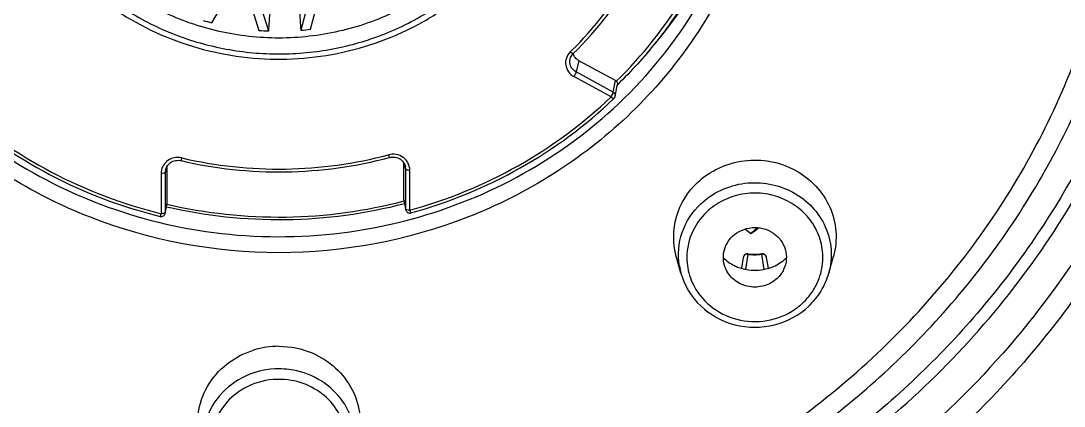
# Model space of a CAD drawing. Header units: millimetres. Extents: x 19741 to 22117, y -10160 to -6800.
# Drawn here: x 20987.01 to 21011.81, y -8173.92 to -8164.75 of the extents above; entities that cross this region are included whole.
import ezdxf

# ---------------------------------------------------------------- set-up
doc = ezdxf.new("R2010")
doc.units = ezdxf.units.MM

msp = doc.modelspace()

# ---------------------------------------------------------------- linework, layer by layer
at = {"linetype": 'Continuous'}
for p, q in [((20991.859, -8164.248), (20991.544, -8164.792)), ((20992.441, -8164.235), (20992.67, -8164.977)), ((20992.904, -8164.99), (20992.652, -8164.177)), ((20993.88, -8164.151), (20993.668, -8164.973)), ((20993.9, -8164.95), (20994.093, -8164.2)), ((21000.073, -8165.487), (21000.088, -8165.472)), ((21000.073, -8165.487), (21000.088, -8165.473)), ((21000.143, -8165.526), (21000.143, -8165.526)), ((21000.069, -8165.659), (21000.069, -8165.658)), ((21000.278, -8165.696), (21000.211, -8165.964)), ((21001.146, -8166.17), (21000.278, -8165.696)), ((21001.041, -8166.557), (21000.161, -8166.076)), ((21001.091, -8166.444), (21000.211, -8165.964)), ((21001.091, -8166.444), (21001.146, -8166.17)), ((21001.139, -8166.544), (21001.197, -8166.255)), ((21001.202, -8166.26), (21001.194, -8166.267)), ((21001.202, -8166.26), (21001.194, -8166.267)), ((20995.776, -8167.999), (20995.776, -8167.999)), ((20990.466, -8168.249), (20990.447, -8168.346)), ((20990.447, -8169.306), (20990.447, -8168.346)), ((20990.451, -8168.299), (20990.451, -8168.297)), ((20990.488, -8169.085), (20990.488, -8168.206)), ((20996.117, -8169.005), (20996.117, -8168.128)), ((20996.158, -8168.268), (20996.139, -8168.171)), ((20996.153, -8168.219), (20996.154, -8168.221)), ((20996.158, -8168.254), (20996.158, -8168.268)), ((20996.158, -8168.268), (20996.158, -8169.225)), ((20996.258, -8169.256), (20996.258, -8168.299)), ((20990.347, -8168.377), (20990.347, -8169.337)), ((20990.445, -8169.323), (20990.487, -8169.102)), ((20990.471, -8169.177), (20990.488, -8169.085)), ((20996.117, -8169.005), (20996.149, -8169.176)), ((20996.118, -8169.022), (20996.133, -8169.1)), ((20996.133, -8169.1), (20996.16, -8169.242)), ((20990.447, -8169.306), (20990.451, -8169.282)), ((20990.451, -8169.282), (20990.47, -8169.184)), ((20990.47, -8169.184), (20990.471, -8169.177)), ((20996.149, -8169.176), (20996.158, -8169.225)), ((20996.149, -8169.176), (20996.158, -8169.225)), ((21004.363, -8169.813), (21004.226, -8169.704)), ((21004.297, -8170.302), (21004.24, -8170.661)), ((21004.297, -8170.302), (21004.298, -8170.294)), ((21004.298, -8170.294), (21004.298, -8170.292)), ((21004.681, -8170.662), (21004.624, -8170.302)), ((21004.631, -8170.347), (21004.624, -8170.302)), ((21002.704, -8170.753), (21002.593, -8170.351)), ((21004.184, -8170.379), (21004.14, -8170.636)), ((21004.262, -8170.524), (21004.24, -8170.661)), ((21004.782, -8170.637), (21004.737, -8170.378)), ((21006.217, -8170.753), (21006.328, -8170.351))]:
    msp.add_line(p, q, dxfattribs=at)
for points in [[(21000.069, -8165.658), (21000.07, -8165.652), (21000.079, -8165.624), (21000.091, -8165.597), (21000.106, -8165.571), (21000.124, -8165.547), (21000.143, -8165.526)], [(20990.451, -8168.299), (20990.457, -8168.274), (20990.467, -8168.245), (20990.481, -8168.217), (20990.498, -8168.19), (20990.519, -8168.165), (20990.542, -8168.142), (20990.568, -8168.122), (20990.597, -8168.104), (20990.627, -8168.09), (20990.659, -8168.079), (20990.691, -8168.072), (20990.724, -8168.068), (20990.757, -8168.067), (20990.789, -8168.069), (20990.819, -8168.075)], [(20995.776, -8167.999), (20995.81, -8167.992), (20995.843, -8167.989), (20995.876, -8167.99), (20995.909, -8167.994), (20995.942, -8168.001), (20995.974, -8168.011), (20996.005, -8168.025), (20996.033, -8168.042), (20996.06, -8168.062), (20996.083, -8168.084), (20996.104, -8168.109), (20996.122, -8168.136), (20996.136, -8168.164), (20996.147, -8168.193), (20996.154, -8168.221)], [(21004.298, -8170.293), (21004.287, -8170.292), (21004.27, -8170.293), (21004.253, -8170.297), (21004.237, -8170.303), (21004.224, -8170.312), (21004.212, -8170.323), (21004.202, -8170.335), (21004.195, -8170.347), (21004.19, -8170.359), (21004.187, -8170.369), (21004.185, -8170.378)], [(21004.737, -8170.378), (21004.736, -8170.374), (21004.734, -8170.366), (21004.731, -8170.356), (21004.726, -8170.345), (21004.719, -8170.335), (21004.711, -8170.325), (21004.702, -8170.316), (21004.691, -8170.308), (21004.679, -8170.301), (21004.666, -8170.296), (21004.651, -8170.293), (21004.636, -8170.292), (21004.623, -8170.293)]]:
    msp.add_lwpolyline(points, dxfattribs=at)
for centre, radius, start, end in [((20993.133, -8158.621), 6.372, 253.727, 255.5615), ((20993.147, -8158.546), 6.448, 265.7638, 267.8397), ((20993.148, -8158.553), 6.441, 274.6302, 276.7077), ((21001.077, -8166.279), 0.129, 40.4177, 45.6221), ((21000.534, -8166.247), 0.594, 328.6131, 333.442), ((21001.041, -8166.524), 0.1, 313.7697, 348.6406), ((20990.748, -8168.425), 0.426, 77.2076, 85.3461), ((20990.7, -8168.346), 0.254, 169.2772, 179.9619), ((20995.903, -8168.268), 0.255, 3.2107, 10.7898), ((20990.398, -8169.085), 0.09, 349.3666, 359.9645), ((20996.208, -8169.005), 0.091, 179.9828, 190.8341), ((20990.347, -8169.305), 0.1, 256.1414, 349.3433), ((20990.347, -8169.034), 0.303, 270.0019, 272.3877), ((20990.358, -8169.306), 0.0888, 348.9002, 359.7801), ((20996.251, -8169.225), 0.0925, 180.1749, 190.6304), ((20996.258, -8169.223), 0.1, 190.7251, 285.4465), ((20996.258, -8168.953), 0.303, 267.6125, 269.9981), ((20993.602, -8154.884), 18.402, 305.7856, 306.5184), ((21004.46, -8169.129), 1.184, 262.0955, 263.9853), ((21004.461, -8169.104), 1.199, 262.2055, 270.874), ((21004.461, -8169.126), 1.188, 263.9862, 269.3667), ((21004.461, -8169.125), 1.188, 269.3719, 277.8971), ((21004.461, -8169.105), 1.199, 270.8789, 276.1439), ((21004.461, -8169.108), 1.195, 276.1451, 277.7938), ((21004.277, -8170.315), 1.633, 189.3527, 195.5466), ((21004.468, -8169.611), 1.074, 287.0273, 293.8001), ((21004.457, -8169.603), 1.082, 249.3986, 252.9265), ((21004.459, -8169.595), 1.09, 252.9527, 262.1454), ((21004.571, -8170.352), 1.512, 325.2928, 331.29), ((21004.535, -8170.327), 1.555, 313.3999, 325.2783), ((21004.516, -8170.305), 1.585, 307.2673, 313.3736), ((20993.148, -8174.538), 2.045, 90.0356, 107.2312), ((20993.147, -8174.951), 1.921, 82.6431, 89.998)]:
    msp.add_arc(centre, radius, start, end, dxfattribs=at)
for centre, major_axis, ratio, start_param, end_param in [((20993.147, -8131.327), (5.74, 89.305), 0.023109, -1.955799, -1.949917), ((20993.147, -8131.327), (-5.826, 89.056), 0.020285, -4.332171, -4.326289), ((20993.147, -8155.139), (8.796, 18.795), 0.865946, -1.994743, -1.984666)]:
    msp.add_ellipse(centre, major_axis=major_axis, ratio=ratio, start_param=start_param, end_param=end_param, dxfattribs=at)
for points, knots in [([(21024.322, -8210.31), (21027.778, -8208.399), (21034.312, -8203.932), (21042.582, -8195.521), (21048.972, -8185.738), (21053.225, -8174.957), (21055.176, -8163.594), (21054.746, -8152.088), (21051.952, -8140.885), (21046.906, -8130.418), (21039.806, -8121.087), (21030.93, -8113.248), (21020.619, -8107.196), (21009.267, -8103.154), (20997.305, -8101.275), (20985.186, -8101.628), (20973.371, -8104.197), (20965.953, -8107.343), (20962.447, -8109.243)], [0, 0, 0, 0, 0.063059, 0.125441, 0.187164, 0.248341, 0.309174, 0.36992, 0.430848, 0.492201, 0.554154, 0.616784, 0.680067, 0.743881, 0.808029, 0.872266, 0.936332, 1, 1, 1, 1]), ([(21011.175, -8136.518), (21012.86, -8137.715), (21015.972, -8140.454), (21019.637, -8145.426), (21022.114, -8151.025), (21023.285, -8156.997), (21023.095, -8163.068), (21021.552, -8168.963), (21018.731, -8174.41), (21016.096, -8177.568), (21014.624, -8178.995)], [0, 0, 0, 0, 0.127336, 0.253182, 0.377746, 0.501471, 0.62496, 0.748863, 0.873748, 1, 1, 1, 1]), ([(20950.099, -8147.413), (20949.59, -8148.992), (20948.766, -8152.212), (20948.132, -8157.15), (20948.112, -8162.127), (20948.9, -8168.719), (20951.418, -8176.745), (20956.699, -8185.417), (20963.949, -8192.69), (20972.769, -8198.175), (20982.675, -8201.585), (20989.658, -8202.355), (20993.147, -8202.355)], [0, 0, 0, 0, 0.061272, 0.122397, 0.183469, 0.244587, 0.367105, 0.490819, 0.6161, 0.742973, 0.87113, 1, 1, 1, 1]), ([(20993.147, -8202.355), (20996.636, -8202.355), (21003.619, -8201.585), (21013.525, -8198.175), (21022.345, -8192.69), (21029.595, -8185.417), (21034.876, -8176.745), (21037.394, -8168.719), (21038.182, -8162.127), (21038.162, -8157.15), (21037.528, -8152.212), (21036.704, -8148.992), (21036.195, -8147.413)], [0, 0, 0, 0, 0.12887, 0.257027, 0.3839, 0.509181, 0.632895, 0.755413, 0.816531, 0.877603, 0.938728, 1, 1, 1, 1]), ([(20993.147, -8178.225), (20994.876, -8178.225), (20998.338, -8177.802), (21003.185, -8175.935), (21007.377, -8172.955), (21010.629, -8169.054), (21012.72, -8164.486), (21013.502, -8159.558), (21012.921, -8154.607), (21011.654, -8151.524), (21010.832, -8150.094)], [0, 0, 0, 0, 0.129111, 0.257343, 0.384053, 0.508966, 0.632277, 0.754615, 0.876882, 1, 1, 1, 1]), ([(20975.016, -8150.917), (20974.285, -8152.349), (20973.194, -8155.411), (20972.831, -8160.261), (20973.763, -8165.043), (20975.932, -8169.446), (20979.19, -8173.189), (20983.328, -8176.039), (20988.077, -8177.822), (20991.458, -8178.225), (20993.147, -8178.225)], [0, 0, 0, 0, 0.122878, 0.245062, 0.367446, 0.490869, 0.615895, 0.742673, 0.870915, 1, 1, 1, 1]), ([(20991.433, -8216.606), (20987.332, -8216.495), (20981.179, -8215.728), (20973.28, -8213.534), (20965.683, -8210.596), (20956.85, -8205.572), (20949.244, -8198.907), (20944.129, -8192.781), (20939.729, -8186.227), (20935.589, -8177.269), (20933.049, -8165.769), (20933.053, -8157.922), (20933.475, -8154.063)], [0, 0, 0, 0, 0.128621, 0.192791, 0.256745, 0.383633, 0.509158, 0.571464, 0.633428, 0.756283, 0.878292, 1, 1, 1, 1]), ([(20990.023, -8216.174), (20986.013, -8215.975), (20980.01, -8215.099), (20972.322, -8212.808), (20964.941, -8209.806), (20956.377, -8204.762), (20949.018, -8198.153), (20944.073, -8192.111), (20939.819, -8185.662), (20935.819, -8176.874), (20933.359, -8165.613), (20933.354, -8157.934), (20933.756, -8154.155)], [0, 0, 0, 0, 0.128635, 0.19279, 0.256725, 0.383569, 0.509059, 0.571354, 0.633313, 0.75619, 0.878242, 1, 1, 1, 1]), ([(20934.168, -8154.188), (20933.761, -8157.961), (20933.761, -8165.627), (20936.221, -8176.872), (20941.033, -8187.41), (20947.991, -8196.801), (20956.802, -8204.662), (20967.101, -8210.674), (20978.458, -8214.596), (20986.43, -8215.713), (20990.432, -8215.886)], [0, 0, 0, 0, 0.121821, 0.243933, 0.366866, 0.491007, 0.616541, 0.743419, 0.871379, 1, 1, 1, 1]), ([(20934.476, -8154.225), (20934.065, -8157.98), (20934.052, -8165.612), (20936.485, -8176.81), (20941.264, -8187.307), (20948.184, -8196.664), (20956.953, -8204.497), (20967.208, -8210.489), (20978.518, -8214.399), (20986.459, -8215.512), (20990.445, -8215.684)], [0, 0, 0, 0, 0.121789, 0.243869, 0.366776, 0.490906, 0.616444, 0.743343, 0.871338, 1, 1, 1, 1]), ([(20973.208, -8154.133), (20972.805, -8155.564), (20972.343, -8158.535), (20972.741, -8163.024), (20973.963, -8166.591), (20975.427, -8169.221), (20977.207, -8171.69), (20979.978, -8174.386), (20983.3, -8176.402), (20986.192, -8177.558), (20989.215, -8178.398), (20991.578, -8178.655), (20993.147, -8178.655)], [0, 0, 0, 0, 0.122048, 0.243995, 0.366571, 0.428397, 0.490582, 0.615931, 0.742833, 0.806876, 0.871163, 1, 1, 1, 1]), ([(20993.147, -8178.655), (20994.716, -8178.655), (20997.079, -8178.398), (21000.101, -8177.558), (21002.993, -8176.402), (21006.316, -8174.386), (21009.087, -8171.69), (21010.867, -8169.221), (21012.331, -8166.591), (21013.553, -8163.024), (21013.951, -8158.535), (21013.489, -8155.565), (21013.086, -8154.133)], [0, 0, 0, 0, 0.128837, 0.193124, 0.257166, 0.384069, 0.509418, 0.571603, 0.633429, 0.756005, 0.877952, 1, 1, 1, 1]), ([(21052.817, -8154.049), (21053.241, -8157.909), (21053.247, -8165.756), (21050.709, -8177.259), (21046.57, -8186.219), (21042.17, -8192.774), (21037.055, -8198.902), (21029.449, -8205.569), (21020.615, -8210.594), (21013.017, -8213.533), (21005.116, -8215.728), (20998.963, -8216.495), (20994.861, -8216.606)], [0, 0, 0, 0, 0.12171, 0.243718, 0.366572, 0.428535, 0.49084, 0.616364, 0.743251, 0.807206, 0.871376, 1, 1, 1, 1]), ([(20995.849, -8215.684), (20999.835, -8215.512), (21007.776, -8214.399), (21019.086, -8210.489), (21029.34, -8204.497), (21038.11, -8196.664), (21045.03, -8187.307), (21049.809, -8176.81), (21052.242, -8165.613), (21052.229, -8157.98), (21051.818, -8154.225)], [0, 0, 0, 0, 0.128662, 0.256656, 0.383555, 0.509093, 0.633223, 0.756131, 0.878211, 1, 1, 1, 1]), ([(20995.862, -8215.886), (20999.864, -8215.713), (21007.836, -8214.596), (21019.193, -8210.674), (21029.492, -8204.662), (21038.303, -8196.801), (21045.261, -8187.41), (21050.073, -8176.872), (21052.533, -8165.627), (21052.533, -8157.961), (21052.126, -8154.188)], [0, 0, 0, 0, 0.128621, 0.256581, 0.383459, 0.508993, 0.633134, 0.756067, 0.878179, 1, 1, 1, 1]), ([(21052.537, -8154.155), (21052.94, -8157.934), (21052.935, -8165.613), (21050.475, -8176.874), (21046.475, -8185.662), (21042.221, -8192.111), (21037.276, -8198.153), (21029.917, -8204.762), (21021.353, -8209.806), (21013.971, -8212.808), (21006.283, -8215.099), (21000.281, -8215.975), (20996.271, -8216.174)], [0, 0, 0, 0, 0.121758, 0.24381, 0.366687, 0.428646, 0.490941, 0.616431, 0.743275, 0.80721, 0.871365, 1, 1, 1, 1]), ([(20987.445, -8156.438), (20987.242, -8156.789), (20986.907, -8157.531), (20986.643, -8158.72), (20986.63, -8159.936), (20986.869, -8161.13), (20987.35, -8162.256), (20988.053, -8163.271), (20988.801, -8163.99), (20989.478, -8164.474), (20990.205, -8164.896), (20991.189, -8165.291), (20992.234, -8165.497), (20993.082, -8165.545), (20993.932, -8165.513), (20994.98, -8165.327), (20996.168, -8164.876), (20997.241, -8164.213), (20998.158, -8163.366), (20998.644, -8162.694), (20998.849, -8162.34)], [0, 0, 0, 0, 0.061281, 0.12216, 0.182889, 0.243742, 0.304971, 0.366769, 0.429238, 0.460764, 0.492448, 0.556152, 0.620237, 0.652384, 0.684535, 0.748646, 0.812398, 0.875598, 0.938135, 1, 1, 1, 1]), ([(20993.147, -8179.198), (20991.701, -8179.198), (20988.808, -8178.92), (20984.648, -8177.682), (20980.835, -8175.675), (20977.527, -8172.978), (20974.861, -8169.701), (20972.951, -8165.978), (20971.876, -8161.966), (20971.749, -8159.203), (20971.833, -8157.838)], [0, 0, 0, 0, 0.12854, 0.256521, 0.383499, 0.509156, 0.633398, 0.756358, 0.878388, 1, 1, 1, 1]), ([(21014.461, -8157.838), (21014.545, -8159.203), (21014.417, -8161.966), (21013.343, -8165.978), (21011.432, -8169.701), (21008.767, -8172.978), (21005.459, -8175.675), (21001.645, -8177.682), (20997.486, -8178.92), (20994.593, -8179.198), (20993.147, -8179.198)], [0, 0, 0, 0, 0.121612, 0.243642, 0.366602, 0.490844, 0.616501, 0.743479, 0.87146, 1, 1, 1, 1]), ([(20993.147, -8180.812), (20991.607, -8180.812), (20988.526, -8180.517), (20984.094, -8179.207), (20980.027, -8177.08), (20976.492, -8174.222), (20973.634, -8170.747), (20971.573, -8166.796), (20970.394, -8162.531), (20970.231, -8159.59), (20970.306, -8158.136)], [0, 0, 0, 0, 0.128519, 0.256488, 0.383463, 0.509128, 0.633388, 0.756365, 0.878402, 1, 1, 1, 1]), ([(21015.988, -8158.136), (21016.063, -8159.591), (21015.899, -8162.532), (21014.721, -8166.796), (21012.659, -8170.748), (21009.802, -8174.222), (21006.267, -8177.08), (21002.199, -8179.207), (20997.768, -8180.517), (20994.687, -8180.812), (20993.147, -8180.812)], [0, 0, 0, 0, 0.121599, 0.243635, 0.366611, 0.490869, 0.616534, 0.743508, 0.871478, 1, 1, 1, 1]), ([(21004.86, -8159.19), (21004.86, -8159.914), (21004.708, -8161.37), (21004.035, -8163.464), (21002.942, -8165.392), (21001.474, -8167.08), (20999.686, -8168.464), (20996.971, -8169.834), (20993.147, -8170.553), (20989.323, -8169.834), (20986.608, -8168.464), (20984.82, -8167.08), (20983.352, -8165.392), (20982.259, -8163.464), (20981.586, -8161.37), (20981.434, -8159.914), (20981.434, -8159.19)], [0, 0, 0, 0, 0.060838, 0.121951, 0.183551, 0.24579, 0.308712, 0.37226, 0.499999, 0.627738, 0.691284, 0.754206, 0.816446, 0.878047, 0.939161, 1, 1, 1, 1]), ([(20986.467, -8159.812), (20986.494, -8160.149), (20986.607, -8160.822), (20986.944, -8161.79), (20987.44, -8162.695), (20988.083, -8163.513), (20988.854, -8164.223), (20989.735, -8164.808), (20990.704, -8165.252), (20991.734, -8165.544), (20992.8, -8165.678), (20993.875, -8165.649), (20994.932, -8165.458), (20995.943, -8165.111), (20996.883, -8164.616), (20997.728, -8163.984), (20998.455, -8163.234), (20998.852, -8162.664), (20999.024, -8162.366)], [0, 0, 0, 0, 0.060494, 0.121249, 0.182407, 0.244071, 0.306286, 0.369045, 0.432282, 0.495888, 0.559717, 0.623601, 0.687369, 0.75086, 0.813937, 0.876507, 0.938523, 1, 1, 1, 1]), ([(20999.143, -8160.448), (20999.099, -8160.671), (20998.983, -8161.113), (20998.728, -8161.751), (20998.395, -8162.355), (20997.853, -8163.108), (20997.004, -8163.927), (20995.778, -8164.652), (20994.408, -8165.087), (20993.208, -8165.188), (20992.252, -8165.108), (20991.315, -8164.923), (20990.64, -8164.667), (20990.218, -8164.449)], [0, 0, 0, 0, 0.060469, 0.121176, 0.182193, 0.243574, 0.367325, 0.492649, 0.619206, 0.746398, 0.810106, 0.873696, 1, 1, 1, 1]), ([(21000.088, -8165.473), (21000.652, -8164.915), (21001.636, -8163.659), (21002.255, -8162.187), (21002.459, -8161.431)], [0, 0, 0, 0, 0.503109, 1, 1, 1, 1]), ([(21000.143, -8165.526), (21000.717, -8164.962), (21001.718, -8163.687), (21002.348, -8162.192), (21002.555, -8161.424)], [0, 0, 0, 0, 0.503055, 1, 1, 1, 1]), ([(21001.167, -8166.186), (21001.795, -8165.569), (21002.897, -8164.182), (21003.614, -8162.561), (21003.86, -8161.726)], [0, 0, 0, 0, 0.503017, 1, 1, 1, 1]), ([(21003.947, -8161.752), (21003.821, -8162.174), (21003.513, -8163.005), (21002.894, -8164.185), (21002.125, -8165.283), (21001.523, -8165.947), (21001.202, -8166.26)], [0, 0, 0, 0, 0.247919, 0.497045, 0.747692, 1, 1, 1, 1]), ([(21001.222, -8166.719), (21001.939, -8166.04), (21003.189, -8164.494), (21003.967, -8162.662), (21004.217, -8161.72)], [0, 0, 0, 0, 0.503297, 1, 1, 1, 1]), ([(21001.865, -8165.553), (21002.352, -8165.006), (21003.215, -8163.817), (21003.815, -8162.477), (21004.04, -8161.787)], [0, 0, 0, 0, 0.502444, 1, 1, 1, 1]), ([(20993.147, -8180.296), (20991.887, -8180.296), (20989.365, -8180.094), (20985.692, -8179.194), (20982.229, -8177.721), (20979.077, -8175.718), (20976.326, -8173.24), (20974.054, -8170.358), (20972.328, -8167.154), (20971.572, -8164.855), (20971.301, -8163.688)], [0, 0, 0, 0, 0.127865, 0.255353, 0.382118, 0.5079, 0.632543, 0.756017, 0.878426, 1, 1, 1, 1]), ([(21014.993, -8163.688), (21014.722, -8164.855), (21013.966, -8167.154), (21012.24, -8170.358), (21009.968, -8173.24), (21007.216, -8175.718), (21004.064, -8177.721), (21000.602, -8179.194), (20996.929, -8180.094), (20994.407, -8180.296), (20993.147, -8180.296)], [0, 0, 0, 0, 0.121574, 0.243983, 0.367457, 0.4921, 0.617882, 0.744647, 0.872135, 1, 1, 1, 1]), ([(21000.073, -8165.487), (21000.032, -8165.528), (20999.968, -8165.629), (20999.951, -8165.805), (21000.02, -8165.968), (21000.109, -8166.048), (21000.161, -8166.076)], [0, 0, 0, 0, 0.253528, 0.497178, 0.742571, 1, 1, 1, 1]), ([(21000.143, -8165.526), (21000.141, -8165.528), (21000.13, -8165.527), (21000.115, -8165.52), (21000.094, -8165.506), (21000.08, -8165.494), (21000.073, -8165.487)], [0, 0, 0, 0, 0.116959, 0.33182, 0.63087, 1, 1, 1, 1]), ([(21000.278, -8165.696), (21000.267, -8165.69), (21000.228, -8165.666), (21000.194, -8165.631), (21000.175, -8165.602)], [0, 0, 0, 0, 0.257113, 1, 1, 1, 1]), ([(21000.211, -8165.964), (21000.158, -8165.935), (21000.091, -8165.864), (21000.058, -8165.748), (21000.062, -8165.688), (21000.069, -8165.659)], [0, 0, 0, 0, 0.502628, 0.751444, 1, 1, 1, 1]), ([(21000.161, -8166.076), (21000.167, -8166.066), (21000.18, -8166.044), (21000.195, -8166.013), (21000.206, -8165.987), (21000.21, -8165.97), (21000.211, -8165.964)], [0, 0, 0, 0, 0.301037, 0.593466, 0.839953, 1, 1, 1, 1]), ([(21001.176, -8166.195), (21001.18, -8166.2), (21001.193, -8166.217), (21001.2, -8166.241), (21001.197, -8166.255)], [0, 0, 0, 0, 0.316039, 1, 1, 1, 1]), ([(20996.258, -8169.256), (20997.152, -8169.009), (20998.878, -8168.301), (21000.379, -8167.191), (21001.041, -8166.557)], [0, 0, 0, 0, 0.503015, 1, 1, 1, 1]), ([(20996.285, -8169.32), (20997.187, -8169.07), (20998.928, -8168.356), (21000.442, -8167.236), (21001.11, -8166.596)], [0, 0, 0, 0, 0.502961, 1, 1, 1, 1]), ([(21001.041, -8166.557), (21001.054, -8166.569), (21001.074, -8166.585), (21001.097, -8166.598), (21001.108, -8166.598), (21001.11, -8166.596)], [0, 0, 0, 0, 0.676223, 0.886074, 1, 1, 1, 1]), ([(21001.091, -8166.444), (21001.09, -8166.454), (21001.082, -8166.477), (21001.072, -8166.499), (21001.065, -8166.513)], [0, 0, 0, 0, 0.392034, 1, 1, 1, 1]), ([(21001.091, -8166.444), (21001.108, -8166.454), (21001.137, -8166.483), (21001.142, -8166.525), (21001.139, -8166.544)], [0, 0, 0, 0, 0.510322, 1, 1, 1, 1]), ([(20985.416, -8166.812), (20986.103, -8167.433), (20987.651, -8168.511), (20989.413, -8169.177), (20990.323, -8169.402)], [0, 0, 0, 0, 0.497144, 1, 1, 1, 1]), ([(20985.483, -8166.771), (20986.164, -8167.386), (20987.698, -8168.454), (20989.445, -8169.115), (20990.347, -8169.337)], [0, 0, 0, 0, 0.497093, 1, 1, 1, 1]), ([(20996.322, -8169.458), (20997.237, -8169.208), (20999.003, -8168.49), (21000.542, -8167.363), (21001.222, -8166.719)], [0, 0, 0, 0, 0.50298, 1, 1, 1, 1]), ([(20985.305, -8166.933), (20986.004, -8167.559), (20987.576, -8168.643), (20989.363, -8169.314), (20990.285, -8169.54)], [0, 0, 0, 0, 0.497126, 1, 1, 1, 1]), ([(20973.534, -8167.68), (20974.403, -8169.438), (20976.694, -8172.74), (20981.404, -8176.535), (20987.034, -8178.936), (20991.111, -8179.482), (20993.147, -8179.482)], [0, 0, 0, 0, 0.244863, 0.493582, 0.745767, 1, 1, 1, 1]), ([(20993.147, -8179.482), (20995.183, -8179.482), (20999.26, -8178.936), (21004.89, -8176.535), (21009.6, -8172.74), (21011.891, -8169.438), (21012.76, -8167.68)], [0, 0, 0, 0, 0.254233, 0.506418, 0.755137, 1, 1, 1, 1]), ([(20990.782, -8168.001), (20990.727, -8167.996), (20990.616, -8168.009), (20990.494, -8168.075), (20990.421, -8168.153), (20990.366, -8168.243), (20990.347, -8168.324), (20990.347, -8168.377)], [0, 0, 0, 0, 0.257387, 0.506811, 0.630156, 0.753171, 1, 1, 1, 1]), ([(20990.819, -8168.075), (20991.63, -8168.264), (20993.304, -8168.444), (20994.972, -8168.214), (20995.776, -8167.999)], [0, 0, 0, 0, 0.500107, 1, 1, 1, 1]), ([(20990.819, -8168.075), (20990.82, -8168.075), (20990.821, -8168.073), (20990.823, -8168.069), (20990.826, -8168.064), (20990.83, -8168.053), (20990.835, -8168.034), (20990.84, -8168.019), (20990.842, -8168.01)], [0, 0, 0, 0, 0.027337, 0.087154, 0.177797, 0.295445, 0.604145, 1, 1, 1, 1]), ([(20990.842, -8168.01), (20991.645, -8168.198), (20993.302, -8168.376), (20994.954, -8168.147), (20995.75, -8167.935)], [0, 0, 0, 0, 0.500109, 1, 1, 1, 1]), ([(20996.258, -8168.299), (20996.258, -8168.24), (20996.234, -8168.151), (20996.167, -8168.055), (20996.079, -8167.974), (20995.935, -8167.915), (20995.81, -8167.92), (20995.75, -8167.935)], [0, 0, 0, 0, 0.245579, 0.368154, 0.491252, 0.741156, 1, 1, 1, 1]), ([(20995.75, -8167.935), (20995.753, -8167.944), (20995.758, -8167.96), (20995.764, -8167.978), (20995.769, -8167.989), (20995.772, -8167.994), (20995.774, -8167.998), (20995.775, -8168), (20995.776, -8167.999)], [0, 0, 0, 0, 0.394456, 0.702648, 0.820223, 0.911032, 0.971337, 1, 1, 1, 1]), ([(21003.095, -8168.596), (21003.244, -8168.455), (21003.595, -8168.219), (21004.203, -8168.045), (21004.839, -8168.064), (21005.435, -8168.273), (21005.931, -8168.654), (21006.273, -8169.167), (21006.422, -8169.757), (21006.381, -8170.161), (21006.328, -8170.352)], [0, 0, 0, 0, 0.125814, 0.253361, 0.381472, 0.508753, 0.634134, 0.757282, 0.878804, 1, 1, 1, 1]), ([(20990.347, -8168.377), (20990.37, -8168.377), (20990.401, -8168.373), (20990.435, -8168.361), (20990.446, -8168.351), (20990.447, -8168.346)], [0, 0, 0, 0, 0.635075, 0.862295, 1, 1, 1, 1]), ([(20996.158, -8168.268), (20996.159, -8168.274), (20996.174, -8168.286), (20996.189, -8168.29), (20996.199, -8168.292)], [0, 0, 0, 0, 0.367658, 1, 1, 1, 1]), ([(20996.199, -8168.292), (20996.204, -8168.294), (20996.223, -8168.298), (20996.243, -8168.299), (20996.258, -8168.299)], [0, 0, 0, 0, 0.230243, 1, 1, 1, 1]), ([(21002.593, -8170.352), (21002.509, -8170.05), (21002.509, -8169.38), (21002.864, -8168.815), (21003.095, -8168.596)], [0, 0, 0, 0, 0.496276, 1, 1, 1, 1]), ([(21003.177, -8169.102), (21003.317, -8168.969), (21003.646, -8168.747), (21004.218, -8168.584), (21004.816, -8168.601), (21005.377, -8168.799), (21005.843, -8169.156), (21006.164, -8169.638), (21006.305, -8170.193), (21006.267, -8170.573), (21006.217, -8170.753)], [0, 0, 0, 0, 0.125802, 0.253345, 0.381459, 0.508747, 0.634128, 0.757279, 0.878807, 1, 1, 1, 1]), ([(21006.075, -8170.464), (21006.084, -8170.311), (21006.053, -8169.998), (21005.862, -8169.567), (21005.544, -8169.21), (21005.129, -8168.959), (21004.656, -8168.835), (21004.165, -8168.849), (21003.701, -8169), (21003.433, -8169.186), (21003.317, -8169.295)], [0, 0, 0, 0, 0.12091, 0.242811, 0.366572, 0.492378, 0.619705, 0.747504, 0.874598, 1, 1, 1, 1]), ([(20996.133, -8169.102), (20995.213, -8169.342), (20993.308, -8169.599), (20991.396, -8169.393), (20990.47, -8169.178)], [0, 0, 0, 0, 0.499906, 1, 1, 1, 1]), ([(20990.484, -8169.111), (20991.406, -8169.326), (20993.309, -8169.532), (20995.206, -8169.274), (20996.121, -8169.034)], [0, 0, 0, 0, 0.500097, 1, 1, 1, 1]), ([(21002.666, -8170.58), (21002.623, -8170.317), (21002.67, -8169.756), (21002.98, -8169.288), (21003.177, -8169.102)], [0, 0, 0, 0, 0.496066, 1, 1, 1, 1]), ([(20990.323, -8169.402), (20990.323, -8169.402), (20990.325, -8169.4), (20990.328, -8169.395), (20990.333, -8169.382), (20990.34, -8169.362), (20990.344, -8169.346), (20990.347, -8169.337)], [0, 0, 0, 0, 0.025381, 0.080632, 0.28545, 0.602058, 1, 1, 1, 1]), ([(20990.406, -8169.331), (20990.402, -8169.332), (20990.387, -8169.335), (20990.371, -8169.336), (20990.359, -8169.337)], [0, 0, 0, 0, 0.231485, 1, 1, 1, 1]), ([(20990.447, -8169.306), (20990.446, -8169.312), (20990.431, -8169.324), (20990.416, -8169.328), (20990.406, -8169.331)], [0, 0, 0, 0, 0.371288, 1, 1, 1, 1]), ([(20996.245, -8169.256), (20996.226, -8169.255), (20996.2, -8169.252), (20996.172, -8169.241), (20996.162, -8169.233), (20996.16, -8169.229)], [0, 0, 0, 0, 0.618921, 0.845196, 1, 1, 1, 1]), ([(20996.258, -8169.256), (20996.261, -8169.265), (20996.266, -8169.281), (20996.273, -8169.3), (20996.279, -8169.313), (20996.282, -8169.318), (20996.284, -8169.32), (20996.285, -8169.32)], [0, 0, 0, 0, 0.396662, 0.712563, 0.917423, 0.973195, 1, 1, 1, 1]), ([(21003.317, -8169.295), (21003.162, -8169.442), (21002.909, -8169.803), (21002.835, -8170.238), (21002.846, -8170.449)], [0, 0, 0, 0, 0.503985, 1, 1, 1, 1]), ([(20990.285, -8169.54), (20991.271, -8169.781), (20993.311, -8170.013), (20995.344, -8169.726), (20996.322, -8169.458)], [0, 0, 0, 0, 0.500102, 1, 1, 1, 1]), ([(21003.93, -8169.874), (21004.053, -8169.759), (21004.389, -8169.61), (21004.831, -8169.721), (21005.082, -8169.953), (21005.197, -8170.179), (21005.224, -8170.43), (21005.18, -8170.592), (21005.145, -8170.666)], [0, 0, 0, 0, 0.252142, 0.505791, 0.631593, 0.75511, 0.87734, 1, 1, 1, 1]), ([(21003.776, -8170.666), (21003.716, -8170.539), (21003.675, -8170.236), (21003.827, -8169.972), (21003.93, -8169.874)], [0, 0, 0, 0, 0.496938, 1, 1, 1, 1]), ([(21004.297, -8170.302), (21004.273, -8170.298), (21004.22, -8170.308), (21004.19, -8170.354), (21004.185, -8170.378)], [0, 0, 0, 0, 0.50242, 1, 1, 1, 1]), ([(21004.623, -8170.292), (21004.623, -8170.293), (21004.624, -8170.297), (21004.624, -8170.3), (21004.624, -8170.302)], [0, 0, 0, 0, 0.265591, 1, 1, 1, 1]), ([(21004.736, -8170.378), (21004.732, -8170.354), (21004.702, -8170.308), (21004.648, -8170.298), (21004.624, -8170.302)], [0, 0, 0, 0, 0.497459, 1, 1, 1, 1]), ([(21002.846, -8170.449), (21002.854, -8170.609), (21002.901, -8170.823), (21002.992, -8171.017), (21003.017, -8171.064)], [0, 0, 0, 0, 0.747987, 1, 1, 1, 1]), ([(21003.71, -8170.383), (21003.787, -8170.459), (21003.908, -8170.545), (21004.042, -8170.603), (21004.076, -8170.616)], [0, 0, 0, 0, 0.747356, 1, 1, 1, 1]), ([(21005.897, -8171.078), (21005.923, -8171.031), (21006.015, -8170.837), (21006.065, -8170.624), (21006.075, -8170.464)], [0, 0, 0, 0, 0.252176, 1, 1, 1, 1]), ([(21002.704, -8170.753), (21002.785, -8171.044), (21003.122, -8171.598), (21003.971, -8172.057), (21004.94, -8172.061), (21005.516, -8171.75), (21005.741, -8171.537)], [0, 0, 0, 0, 0.245202, 0.495862, 0.749272, 1, 1, 1, 1]), ([(21004.991, -8170.877), (21004.905, -8170.958), (21004.689, -8171.081), (21004.321, -8171.1), (21003.983, -8170.959), (21003.826, -8170.77), (21003.776, -8170.666)], [0, 0, 0, 0, 0.250061, 0.503557, 0.754879, 1, 1, 1, 1]), ([(21005.741, -8171.537), (21005.854, -8171.43), (21006.051, -8171.188), (21006.176, -8170.901), (21006.217, -8170.753)], [0, 0, 0, 0, 0.502511, 1, 1, 1, 1]), ([(21003.017, -8171.064), (21003.126, -8171.268), (21003.446, -8171.632), (21004.112, -8171.92), (21004.841, -8171.914), (21005.288, -8171.709), (21005.475, -8171.566)], [0, 0, 0, 0, 0.245138, 0.495991, 0.749229, 1, 1, 1, 1]), ([(20991.279, -8174.782), (20991.218, -8174.562), (20991.183, -8174.091), (20991.413, -8173.42), (20991.885, -8172.879), (20992.315, -8172.655), (20992.542, -8172.584)], [0, 0, 0, 0, 0.245547, 0.492364, 0.743623, 1, 1, 1, 1]), ([(20993.938, -8172.652), (20994.141, -8172.739), (20994.519, -8172.98), (20994.923, -8173.509), (20995.11, -8174.14), (20995.072, -8174.576), (20995.015, -8174.782)], [0, 0, 0, 0, 0.255789, 0.506743, 0.753841, 1, 1, 1, 1]), ([(20993.147, -8173.03), (20992.88, -8173.03), (20992.345, -8173.143), (20991.695, -8173.624), (20991.322, -8174.328), (20991.315, -8174.859), (20991.371, -8175.106)], [0, 0, 0, 0, 0.257183, 0.509661, 0.756233, 1, 1, 1, 1]), ([(20994.937, -8175.035), (20994.978, -8174.81), (20994.962, -8174.336), (20994.645, -8173.697), (20994.095, -8173.228), (20993.63, -8173.077), (20993.393, -8173.046)], [0, 0, 0, 0, 0.244277, 0.49108, 0.743126, 1, 1, 1, 1]), ([(20993.366, -8173.292), (20993.129, -8173.262), (20992.641, -8173.301), (20992.007, -8173.652), (20991.589, -8174.231), (20991.517, -8174.701), (20991.535, -8174.926)], [0, 0, 0, 0, 0.256649, 0.509799, 0.756964, 1, 1, 1, 1]), ([(20994.763, -8174.85), (20994.768, -8174.664), (20994.706, -8174.285), (20994.403, -8173.791), (20993.938, -8173.434), (20993.559, -8173.317), (20993.366, -8173.292)], [0, 0, 0, 0, 0.244072, 0.491356, 0.74358, 1, 1, 1, 1])]:
    msp.add_open_spline(points, degree=3, knots=knots, dxfattribs=at)
for points in [[(21000.175, -8165.602), (21000.16, -8165.58), (21000.147, -8165.555), (21000.139, -8165.529)], [(21001.167, -8166.186), (21001.161, -8166.18), (21001.154, -8166.175), (21001.146, -8166.17)], [(20996.16, -8169.229), (20996.159, -8169.228), (20996.158, -8169.226), (20996.158, -8169.225)], [(21004.901, -8170.593), (21005.009, -8170.545), (21005.111, -8170.478), (21005.197, -8170.397)], [(21004.31, -8170.675), (21004.466, -8170.696), (21004.631, -8170.683), (21004.782, -8170.637)], [(21005.145, -8170.666), (21005.108, -8170.745), (21005.054, -8170.817), (21004.991, -8170.877)], [(20993.147, -8172.492), (20993.416, -8172.492), (20993.69, -8172.547), (20993.938, -8172.652)]]:
    msp.add_open_spline(points, degree=3, dxfattribs=at)

doc.saveas('drawing.dxf')
